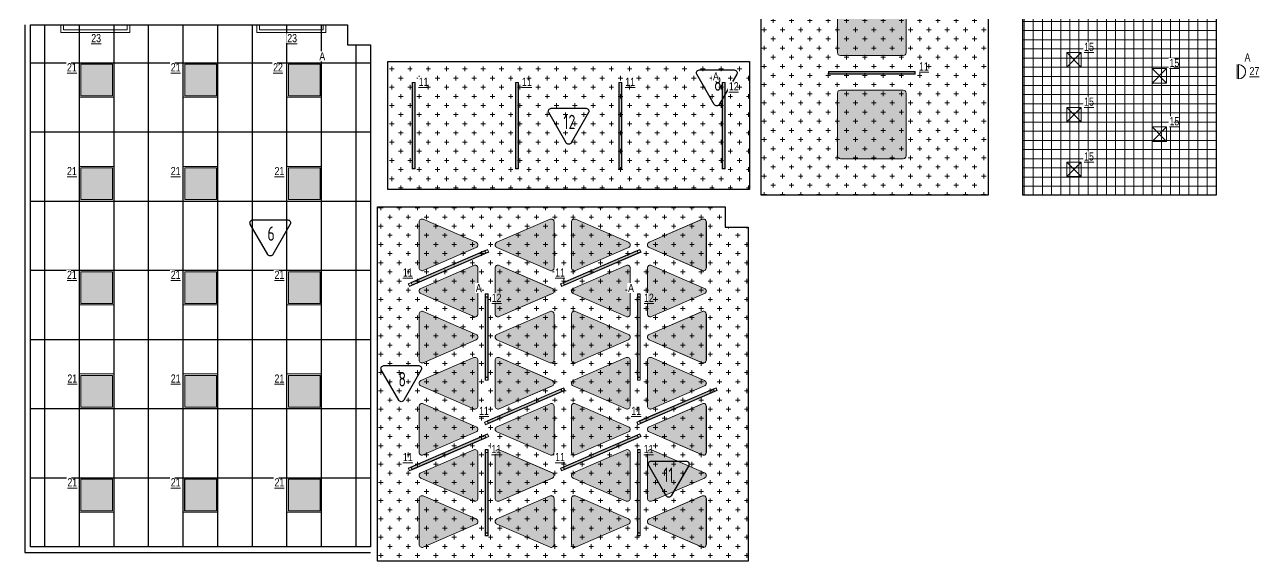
# Model space of a CAD drawing. Header units: millimetres. Extents: x -510890 to 418982, y -118257 to 141350.
# Drawn here: x -211554 to -190137, y 55306 to 64616 of the extents above; entities that cross this region are included whole.
import ezdxf

# ---------------------------------------------------------------- set-up
doc = ezdxf.new("R2010")
doc.units = ezdxf.units.MM
for name, color, linetype, lineweight in [('_ЭОМ_ОБЩ_Освещение_текст тип светильника', 172, 'Continuous', 50), ('_ЭОМ_светильник А', 1, 'Continuous', 35), ('_ЭОМ_светильник Р', 4, 'Continuous', 35), ('АР_Потолки_Штриховка', 252, 'Continuous', 0), ('СИЛА', 1, 'Continuous', 30)]:
    doc.layers.add(name, color=color, linetype=linetype, lineweight=lineweight)
doc.layers.add('X-ref Light', color=250, linetype='Continuous')
doc.layers.add('X-ref Light Emergency', color=249, linetype='Continuous')
for name, color, linetype, lineweight, true_color in [('АР_Потолок_RAL 095 85 40', 7, 'Continuous', 5, 0xddc87a), ('АР_Потолок_RAL 100 70 20', 7, 'Continuous', 5, 0xb3ac85), ('АР_Потолок_Грильято_черный_50х50', 7, 'Continuous', 5, 0xfa3e00), ('АР_Потолок_Покраска', 7, 'Continuous', 5, 0x007399), ('АР_Потолок_Текстура дерево', 7, 'Continuous', 5, 0xe7bf8e)]:
    doc.layers.add(name, color=color, linetype=linetype, lineweight=lineweight, true_color=true_color)
doc.layers.get('X-ref Light').off()
doc.styles.add('ISOCPEUR', font='isocpeur.ttf', dxfattribs={"height": 800})
doc.styles.add('ГОСТ', font='cad.shx', dxfattribs={"width": 0.8})

# ---------------------------------------------------------------- blocks, each defined once
blk = doc.blocks.new('40 НА 40 ГРИЛЬЯТО ДЛЯ 50')
at = {"color": 0, "linetype": 'ByBlock', "lineweight": -2, "ltscale": 100}
for points in [[(125, -125), (-125, -125), (-125, 125), (125, 125), (125, -125)], [(125, 125), (-125, -125)], [(-125, 125), (125, -125)]]:
    blk.add_lwpolyline(points, dxfattribs=at)
blk = doc.blocks.new('RVE-SLIM-PRIME-595')
at = {"color": 0, "linetype": 'ByBlock', "lineweight": -2, "ltscale": 40}
for points in [[(300, -300), (-300, -300), (-300, 300), (300, 300)], [(275, -275), (-275, -275), (-275, 275), (275, 275)]]:
    blk.add_lwpolyline(points, close=True, dxfattribs=at)
blk = doc.blocks.new('Кососвет')
at = {"color": 0, "linetype": 'ByBlock', "lineweight": -2, "ltscale": 40}
for points in [[(-600, 26), (600, 26), (600, -111)], [(-600, 26), (-600, -111)], [(-600, -111), (-550, -111)], [(-550, -24), (550, -24)], [(-550, -111), (-550, -24)], [(600, -111), (550, -111), (550, -24)]]:
    blk.add_lwpolyline(points, dxfattribs=at)
blk = doc.blocks.new('RVE-PLS5070-1500-P')
at = {"color": 0, "linetype": 'ByBlock', "lineweight": -2, "ltscale": 40}
for points in [[(750, -25), (-750, -25), (-750, 25), (750, 25)], [(745, -20), (-745, -20), (-745, 20), (745, 20)]]:
    blk.add_lwpolyline(points, close=True, dxfattribs=at)
blk = doc.blocks.new('НАРУЖНЫЙ СВЕТИЛЬНИК')
at = {"color": 0, "linetype": 'ByBlock', "lineweight": -2}
for p, q in [((0, 250), (0, -250)), ((50, 250), (50, -250))]:
    blk.add_line(p, q, dxfattribs=at)
blk.add_arc((50, 0), 250, 270, 90, dxfattribs=at)
blk = doc.blocks.new('A$C35e846bc')
at = {"layer": 'АР_Потолки_Штриховка', "color": 18, "lineweight": 18, "ltscale": 100, "true_color": 0x000000}
for points in [[(11099, 7017), (12191, 7017, -0.414214), (12241, 6967), (12241, 5875, -0.414214), (12191, 5825), (11099, 5825, -0.414214), (11049, 5875), (11049, 6967, -0.414214)], [(11099, 5225), (12191, 5225, -0.414214), (12241, 5175), (12241, 4083, -0.414214), (12191, 4033), (11099, 4033, -0.414214), (11049, 4083), (11049, 5175, -0.414214)]]:
    blk.add_lwpolyline(points, format="xyb", close=True, dxfattribs=at)
for points in [[(-1500, 5100), (-2100, 5100), (-2100, 5700), (-1500, 5700)], [(-1525, 5125), (-2075, 5125), (-2075, 5675), (-1525, 5675)], [(300, 5100), (-300, 5100), (-300, 5700), (300, 5700)], [(275, 5125), (-275, 5125), (-275, 5675), (275, 5675)], [(2100, 5100), (1500, 5100), (1500, 5700), (2100, 5700)], [(2075, 5125), (1525, 5125), (1525, 5675), (2075, 5675)], [(3674, 5360), (3674, 3860), (3724, 3860), (3724, 5360)], [(3679, 5355), (3679, 3865), (3719, 3865), (3719, 5355)], [(5466, 5360), (5466, 3860), (5516, 3860), (5516, 5360)], [(5471, 5355), (5471, 3865), (5511, 3865), (5511, 5355)], [(7258, 5360), (7258, 3860), (7308, 3860), (7308, 5360)], [(7263, 5355), (7263, 3865), (7303, 3865), (7303, 5355)], [(9050, 5360), (9050, 3860), (9100, 3860), (9100, 5360)], [(9055, 5355), (9055, 3865), (9095, 3865), (9095, 5355)], [(12395, 5550), (10895, 5550), (10895, 5500), (12395, 5500)], [(12390, 5545), (10900, 5545), (10900, 5505), (12390, 5505)], [(-1500, 3300), (-2100, 3300), (-2100, 3900), (-1500, 3900)], [(-1525, 3325), (-2075, 3325), (-2075, 3875), (-1525, 3875)], [(300, 3300), (-300, 3300), (-300, 3900), (300, 3900)], [(275, 3325), (-275, 3325), (-275, 3875), (275, 3875)], [(2100, 3300), (1500, 3300), (1500, 3900), (2100, 3900)], [(2075, 3325), (1525, 3325), (1525, 3875), (2075, 3875)], [(3669, 1839), (4954, 2395), (4934, 2441), (3649, 1885)], [(3672, 1846), (4947, 2398), (4932, 2435), (3656, 1882)], [(6311, 1839), (7596, 2395), (7576, 2441), (6291, 1885)], [(6314, 1846), (7589, 2398), (7573, 2435), (6298, 1882)], [(-1500, 1500), (-2100, 1500), (-2100, 2100), (-1500, 2100)], [(-1525, 1525), (-2075, 1525), (-2075, 2075), (-1525, 2075)], [(300, 1500), (-300, 1500), (-300, 2100), (300, 2100)], [(275, 1525), (-275, 1525), (-275, 2075), (275, 2075)], [(2100, 1500), (1500, 1500), (1500, 2100), (2100, 2100)], [(2075, 1525), (1525, 1525), (1525, 2075), (2075, 2075)], [(4987, 1640), (4987, 240), (4937, 240), (4937, 1640)], [(4982, 1635), (4982, 245), (4942, 245), (4942, 1635)], [(7629, 1640), (7629, 240), (7579, 240), (7579, 1640)], [(7624, 1635), (7624, 245), (7584, 245), (7584, 1635)], [(-1500, -300), (-2100, -300), (-2100, 300), (-1500, 300)], [(-1525, -275), (-2075, -275), (-2075, 275), (-1525, 275)], [(300, -300), (-300, -300), (-300, 300), (300, 300)], [(275, -275), (-275, -275), (-275, 275), (275, 275)], [(2100, -300), (1500, -300), (1500, 300), (2100, 300)], [(2075, -275), (1525, -275), (1525, 275), (2075, 275)], [(4990, -561), (6275, -5), (6255, 41), (4970, -515)], [(4993, -554), (6268, -2), (6252, 35), (4977, -518)], [(7632, -561), (8916, -5), (8896, 41), (7612, -515)], [(7634, -554), (8910, -2), (8894, 35), (7618, -518)], [(3669, -1361), (4954, -805), (4934, -759), (3649, -1315)], [(3672, -1354), (4947, -802), (4932, -765), (3656, -1318)], [(6311, -1361), (7596, -805), (7576, -759), (6291, -1315)], [(6314, -1354), (7589, -802), (7573, -765), (6298, -1318)], [(4987, -1060), (4987, -2460), (4937, -2460), (4937, -1060)], [(4982, -1065), (4982, -2455), (4942, -2455), (4942, -1065)], [(7629, -1060), (7629, -2460), (7579, -2460), (7579, -1060)], [(7624, -1065), (7624, -2455), (7584, -2455), (7584, -1065)], [(-1500, -2100), (-2100, -2100), (-2100, -1500), (-1500, -1500)], [(-1525, -2075), (-2075, -2075), (-2075, -1525), (-1525, -1525)], [(300, -2100), (-300, -2100), (-300, -1500), (300, -1500)], [(275, -2075), (-275, -2075), (-275, -1525), (275, -1525)], [(2100, -2100), (1500, -2100), (1500, -1500), (2100, -1500)], [(2075, -2075), (1525, -2075), (1525, -1525), (2075, -1525)]]:
    blk.add_lwpolyline(points, close=True, dxfattribs=at)
for points in [[(3861, 2095, -0.539691), (3791, 2141), (3791, 2939, -0.539691), (3861, 2985), (4782, 2586, -0.656611), (4782, 2494), (3861, 2095)], [(6063, 2095, 0.539691), (6133, 2141), (6133, 2939, 0.539691), (6063, 2985), (5142, 2586, 0.656611), (5142, 2494), (6063, 2095)], [(6503, 2095, -0.539691), (6433, 2141), (6433, 2939, -0.539691), (6503, 2985), (7424, 2586, -0.656611), (7424, 2494), (6503, 2095)], [(8705, 2095, 0.539691), (8774, 2141), (8774, 2939, 0.539691), (8705, 2985), (7784, 2586, 0.656611), (7784, 2494), (8705, 2095)], [(4742, 1295, 0.539691), (4812, 1341), (4812, 2139, 0.539691), (4742, 2185), (3821, 1786, 0.656611), (3821, 1694), (4742, 1295)], [(5182, 1295, -0.539691), (5112, 1341), (5112, 2139, -0.539691), (5182, 2185), (6103, 1786, -0.656611), (6103, 1694), (5182, 1295)], [(7384, 1295, 0.539691), (7454, 1341), (7454, 2139, 0.539691), (7384, 2185), (6463, 1786, 0.656611), (6463, 1694), (7384, 1295)], [(7824, 1295, -0.539691), (7754, 1341), (7754, 2139, -0.539691), (7824, 2185), (8744, 1786, -0.656611), (8744, 1694), (7824, 1295)], [(3861, 495, -0.539691), (3791, 541), (3791, 1339, -0.539691), (3861, 1385), (4782, 986, -0.656611), (4782, 894), (3861, 495)], [(6063, 495, 0.539691), (6133, 541), (6133, 1339, 0.539691), (6063, 1385), (5142, 986, 0.656611), (5142, 894), (6063, 495)], [(6503, 495, -0.539691), (6433, 541), (6433, 1339, -0.539691), (6503, 1385), (7424, 986, -0.656611), (7424, 894), (6503, 495)], [(8705, 495, 0.539691), (8774, 541), (8774, 1339, 0.539691), (8705, 1385), (7784, 986, 0.656611), (7784, 894), (8705, 495)], [(4742, -305, 0.539691), (4812, -259), (4812, 539, 0.539691), (4742, 585), (3821, 186, 0.656611), (3821, 94), (4742, -305)], [(5182, -305, -0.539691), (5112, -259), (5112, 539, -0.539691), (5182, 585), (6103, 186, -0.656611), (6103, 94), (5182, -305)], [(7384, -305, 0.539691), (7454, -259), (7454, 539, 0.539691), (7384, 585), (6463, 186, 0.656611), (6463, 94), (7384, -305)], [(7824, -305, -0.539691), (7754, -259), (7754, 539, -0.539691), (7824, 585), (8744, 186, -0.656611), (8744, 94), (7824, -305)], [(3861, -1105, -0.539691), (3791, -1059), (3791, -261, -0.539691), (3861, -215), (4782, -614, -0.656611), (4782, -706), (3861, -1105)], [(6063, -1105, 0.539691), (6133, -1059), (6133, -261, 0.539691), (6063, -215), (5142, -614, 0.656611), (5142, -706), (6063, -1105)], [(6503, -1105, -0.539691), (6433, -1059), (6433, -261, -0.539691), (6503, -215), (7424, -614, -0.656611), (7424, -706), (6503, -1105)], [(8705, -1105, 0.539691), (8774, -1059), (8774, -261, 0.539691), (8705, -215), (7784, -614, 0.656611), (7784, -706), (8705, -1105)], [(4742, -1905, 0.539691), (4812, -1859), (4812, -1061, 0.539691), (4742, -1015), (3821, -1414, 0.656611), (3821, -1506), (4742, -1905)], [(5182, -1905, -0.539691), (5112, -1859), (5112, -1061, -0.539691), (5182, -1015), (6103, -1414, -0.656611), (6103, -1506), (5182, -1905)], [(7384, -1905, 0.539691), (7454, -1859), (7454, -1061, 0.539691), (7384, -1015), (6463, -1414, 0.656611), (6463, -1506), (7384, -1905)], [(7824, -1905, -0.539691), (7754, -1859), (7754, -1061, -0.539691), (7824, -1015), (8744, -1414, -0.656611), (8744, -1506), (7824, -1905)], [(3861, -2705, -0.539691), (3791, -2659), (3791, -1861, -0.539691), (3861, -1815), (4782, -2214, -0.656611), (4782, -2306), (3861, -2705)], [(6063, -2705, 0.539691), (6133, -2659), (6133, -1861, 0.539691), (6063, -1815), (5142, -2214, 0.656611), (5142, -2306), (6063, -2705)], [(6503, -2705, -0.539691), (6433, -2659), (6433, -1861, -0.539691), (6503, -1815), (7424, -2214, -0.656611), (7424, -2306), (6503, -2705)], [(8705, -2705, 0.539691), (8774, -2659), (8774, -1861, 0.539691), (8705, -1815), (7784, -2214, 0.656611), (7784, -2306), (8705, -2705)]]:
    blk.add_lwpolyline(points, format="xyb", dxfattribs=at)
at = {"layer": '_ЭОМ_светильник А', "color": 18, "lineweight": 18, "ltscale": 100, "true_color": 0x000000}
blk.add_blockref('RVE-SLIM-PRIME-595', (1800, 5400), dxfattribs=at)
at = {"layer": '_ЭОМ_светильник А', "color": 18, "lineweight": 18, "ltscale": 100, "true_color": 0x000000, "rotation": 270}
for p in [(9075, 4610), (4962, 940), (7604, 940)]:
    blk.add_blockref('RVE-PLS5070-1500-P', p, dxfattribs=at)
at = {"layer": '_ЭОМ_светильник Р', "color": 18, "lineweight": 18, "ltscale": 100, "true_color": 0x000000}
for name, p, rotation in [('Кососвет', (-1825, 6249), 180), ('Кососвет', (1575, 6249), 180), ('RVE-PLS5070-1500-P', (3699, 4610), 89.99999999999997), ('RVE-PLS5070-1500-P', (5491, 4610), 89.99999999999997), ('RVE-PLS5070-1500-P', (7283, 4610), 89.99999999999997), ('RVE-PLS5070-1500-P', (5622, -260), 203.4213310063314), ('RVE-PLS5070-1500-P', (8264, -260), 203.4213310063314), ('RVE-PLS5070-1500-P', (4962, -1760), 89.99999999999997), ('RVE-PLS5070-1500-P', (7604, -1760), 89.99999999999997)]:
    blk.add_blockref(name, p, dxfattribs=dict(at, rotation=rotation))
for name, p in [('40 НА 40 ГРИЛЬЯТО ДЛЯ 50', (15153, 5750)), ('RVE-SLIM-PRIME-595', (-1800, 5400)), ('RVE-SLIM-PRIME-595', (0, 5400)), ('40 НА 40 ГРИЛЬЯТО ДЛЯ 50', (16634, 5473)), ('40 НА 40 ГРИЛЬЯТО ДЛЯ 50', (15153, 4800)), ('40 НА 40 ГРИЛЬЯТО ДЛЯ 50', (16634, 4461)), ('RVE-SLIM-PRIME-595', (-1800, 3600)), ('RVE-SLIM-PRIME-595', (0, 3600)), ('RVE-SLIM-PRIME-595', (1800, 3600)), ('40 НА 40 ГРИЛЬЯТО ДЛЯ 50', (15153, 3850)), ('RVE-SLIM-PRIME-595', (-1800, 1800)), ('RVE-SLIM-PRIME-595', (0, 1800)), ('RVE-SLIM-PRIME-595', (1800, 1800)), ('RVE-SLIM-PRIME-595', (-1800, 0)), ('RVE-SLIM-PRIME-595', (0, 0)), ('RVE-SLIM-PRIME-595', (1800, 0)), ('RVE-SLIM-PRIME-595', (-1800, -1800)), ('RVE-SLIM-PRIME-595', (0, -1800)), ('RVE-SLIM-PRIME-595', (1800, -1800))]:
    blk.add_blockref(name, p, dxfattribs=at)
at = {"layer": 'X-ref Light Emergency', "color": 18, "linetype": 'ByBlock', "lineweight": 18, "ltscale": 40, "true_color": 0x000000, "rotation": 180}
for p in [(16634, 5473), (16634, 4461)]:
    blk.add_blockref('40 НА 40 ГРИЛЬЯТО ДЛЯ 50', p, dxfattribs=at)
at = {"layer": '_ЭОМ_светильник А', "color": 18, "lineweight": 18, "ltscale": 100, "true_color": 0x000000, "insert": (18111, 5863), "char_height": 142, "width": 93.25, "attachment_point": 1, "style": 'ГОСТ', "bg_fill": 3, "box_fill_scale": 1.1, "bg_fill_color": 256, "bg_fill_transparency": 0}
blk.add_mtext('А', dxfattribs=at)
at = {"layer": 'СИЛА', "color": 18, "lineweight": 18, "true_color": 0x000000, "xscale": 0.5, "yscale": 0.5, "zscale": 0.5}
blk.add_blockref('НАРУЖНЫЙ СВЕТИЛЬНИК', (17980, 5543), dxfattribs=at)
at = {"layer": '_ЭОМ_ОБЩ_Освещение_текст тип светильника', "color": 18, "lineweight": 18, "ltscale": 40, "true_color": 0x000000, "char_height": 142.2, "width": 55.87, "attachment_point": 1, "style": 'ГОСТ', "bg_fill": 3, "box_fill_scale": 1.1, "bg_fill_color": 256, "bg_fill_transparency": 0}
for s, insert in [('{\\L23}', (-1895, 6198)), ('{\\L23}', (1505, 6198)), ('{\\L15}', (15328, 6046)), ('{\\L15}', (16809, 5769)), ('{\\L21}', (-2316, 5692)), ('{\\L21}', (-516, 5692)), ('{\\L22}', (1259, 5692)), ('{\\L11}', (12464, 5707)), ('{\\L11}', (3784, 5439)), ('{\\L11}', (5576, 5439)), ('{\\L11}', (7368, 5439)), ('{\\L12}', (9165, 5363, 0)), ('{\\L15}', (15328, 5096)), ('{\\L15}', (16809, 4756)), ('{\\L15}', (15328, 4146)), ('{\\L21}', (-2316, 3892)), ('{\\L21}', (-516, 3892)), ('{\\L21}', (1284, 3892)), ('{\\L21}', (-2316, 2092)), ('{\\L21}', (-516, 2092)), ('{\\L21}', (1284, 2092)), ('{\\L12}', (5052, 1693, 0)), ('{\\L12}', (7693, 1693, 0)), ('{\\L21}', (-2309, 292)), ('{\\L21}', (-516, 292)), ('{\\L21}', (1284, 292)), ('{\\L11}', (4832, -269)), ('{\\L11}', (7473, -269)), ('{\\L11}', (5047, -931)), ('{\\L11}', (7689, -931)), ('{\\L21}', (-2309, -1508)), ('{\\L21}', (-516, -1508)), ('{\\L21}', (1284, -1508))]:
    blk.add_mtext(s, dxfattribs=dict(at, insert=insert))
at = {"layer": '_ЭОМ_светильник А', "color": 18, "lineweight": 18, "ltscale": 100, "true_color": 0x000000, "char_height": 142, "width": 86.04, "attachment_point": 1, "style": 'ГОСТ', "bg_fill": 3, "box_fill_scale": 1.1, "bg_fill_color": 256, "bg_fill_transparency": 0}
for insert in [(2061, 5883), (8889, 5534), (4775, 1864), (7417, 1864)]:
    blk.add_mtext('А', dxfattribs=dict(at, insert=insert))
at = {"layer": '_ЭОМ_светильник Р', "color": 18, "lineweight": 18, "ltscale": 100, "true_color": 0x000000}
for p, rotation in [((11645, 5525), 180), ((4302, 2140), 203.4213310063314), ((6943, 2140), 203.4213310063314), ((4302, -1060), 203.4213310063314), ((6943, -1060), 203.4213310063314)]:
    blk.add_blockref('RVE-PLS5070-1500-P', p, dxfattribs=dict(at, rotation=rotation))
at = {"layer": '_ЭОМ_ОБЩ_Освещение_текст тип светильника', "color": 18, "lineweight": 18, "ltscale": 40, "true_color": 0x000000, "insert": (18197, 5627), "char_height": 142.2, "width": 55.87, "attachment_point": 1, "style": 'ГОСТ', "bg_fill": 3, "box_fill_scale": 1.1, "bg_fill_color": 256, "bg_fill_transparency": 0}
blk.add_mtext('{\\L27}', dxfattribs=at)
at = {"layer": '_ЭОМ_ОБЩ_Освещение_текст тип светильника', "color": 18, "lineweight": 18, "ltscale": 40, "true_color": 0x000000, "char_height": 142.2, "width": 55.87, "attachment_point": 1, "style": 'ГОСТ', "bg_fill": 3, "box_fill_scale": 1.1, "bg_fill_color": 256, "bg_fill_transparency": 0}
for insert in [(3511, 2131), (6152, 2131), (3511, -1069), (6152, -1069)]:
    blk.add_mtext('{\\L11}', dxfattribs=dict(at, insert=insert))

msp = doc.modelspace()

# ---------------------------------------------------------------- hatches: boundary and pattern name
at = {"layer": 'АР_Потолки_Штриховка', "ltscale": 100, "true_color": 0xf8f6b0}
h = msp.add_hatch(color=51, dxfattribs=at)
h.dxf.hatch_style = 1
h.paths.add_polyline_path([(-210578.8, 63380.7), (-210028.8, 63380.7), (-210028.8, 63930.7), (-210578.8, 63930.7)])
h = msp.add_hatch(color=51, dxfattribs=at)
h.dxf.hatch_style = 1
h.paths.add_polyline_path([(-208778.8, 63380.7), (-208228.8, 63380.7), (-208228.8, 63930.7), (-208778.8, 63930.7)])
h = msp.add_hatch(color=51, dxfattribs=at)
h.dxf.hatch_style = 1
h.paths.add_polyline_path([(-206978.8, 63380.7), (-206428.8, 63380.7), (-206428.8, 63930.7), (-206978.8, 63930.7)])
h = msp.add_hatch(color=51, dxfattribs=at)
h.dxf.hatch_style = 1
h.paths.add_polyline_path([(-204824.4, 63610.7), (-204824.4, 62120.7), (-204784.4, 62120.7), (-204784.4, 63610.7)])
h = msp.add_hatch(color=51, dxfattribs=at)
h.dxf.hatch_style = 1
h.paths.add_polyline_path([(-203032.4, 63610.7), (-203032.4, 62120.7), (-202992.4, 62120.7), (-202992.4, 63610.7)])
h = msp.add_hatch(color=51, dxfattribs=at)
h.dxf.hatch_style = 1
h.paths.add_polyline_path([(-201240.4, 63610.7), (-201240.4, 62120.7), (-201200.4, 62120.7), (-201200.4, 63610.7)])
h = msp.add_hatch(color=51, dxfattribs=at)
h.dxf.hatch_style = 1
h.paths.add_polyline_path([(-199448.4, 63610.7), (-199448.4, 62120.7), (-199408.4, 62120.7), (-199408.4, 63610.7)])
h = msp.add_hatch(color=51, dxfattribs=at)
h.dxf.hatch_style = 1
h.paths.add_polyline_path([(-196113.9, 63800.7), (-197603.9, 63800.7), (-197603.9, 63760.7), (-196113.9, 63760.7)])
h = msp.add_hatch(color=51, dxfattribs=at)
h.dxf.hatch_style = 1
h.paths.add_polyline_path([(-210578.8, 61580.7), (-210028.8, 61580.7), (-210028.8, 62130.7), (-210578.8, 62130.7)])
h = msp.add_hatch(color=51, dxfattribs=at)
h.dxf.hatch_style = 1
h.paths.add_polyline_path([(-208778.8, 61580.7), (-208228.8, 61580.7), (-208228.8, 62130.7), (-208778.8, 62130.7)])
h = msp.add_hatch(color=51, dxfattribs=at)
h.dxf.hatch_style = 1
h.paths.add_polyline_path([(-206978.8, 61580.7), (-206428.8, 61580.7), (-206428.8, 62130.7), (-206978.8, 62130.7)])
h = msp.add_hatch(color=51, dxfattribs=at)
h.dxf.hatch_style = 1
h.paths.add_polyline_path([(-204831.9, 60101.3), (-203556.4, 60653.7), (-203572.3, 60690.4), (-204847.8, 60138)])
h = msp.add_hatch(color=51, dxfattribs=at)
h.dxf.hatch_style = 1
h.paths.add_polyline_path([(-202190.3, 60101.3), (-200914.8, 60653.7), (-200930.7, 60690.4), (-202206.2, 60138)])
h = msp.add_hatch(color=51, dxfattribs=at)
h.dxf.hatch_style = 1
h.paths.add_polyline_path([(-210578.8, 59780.7), (-210028.8, 59780.7), (-210028.8, 60330.7), (-210578.8, 60330.7)])
h = msp.add_hatch(color=51, dxfattribs=at)
h.dxf.hatch_style = 1
h.paths.add_polyline_path([(-208778.8, 59780.7), (-208228.8, 59780.7), (-208228.8, 60330.7), (-208778.8, 60330.7)])
h = msp.add_hatch(color=51, dxfattribs=at)
h.dxf.hatch_style = 1
h.paths.add_polyline_path([(-206978.8, 59780.7), (-206428.8, 59780.7), (-206428.8, 60330.7), (-206978.8, 60330.7)])
h = msp.add_hatch(color=51, dxfattribs=at)
h.dxf.hatch_style = 1
h.paths.add_polyline_path([(-203521.7, 59890.8), (-203521.7, 58500.8), (-203561.7, 58500.8), (-203561.7, 59890.8)])
h = msp.add_hatch(color=51, dxfattribs=at)
h.dxf.hatch_style = 1
h.paths.add_polyline_path([(-200880.1, 59890.8), (-200880.1, 58500.8), (-200920.1, 58500.8), (-200920.1, 59890.8)])
h = msp.add_hatch(color=51, dxfattribs=at)
h.dxf.hatch_style = 1
h.paths.add_polyline_path([(-210578.8, 57980.7), (-210028.8, 57980.7), (-210028.8, 58530.7), (-210578.8, 58530.7)])
h = msp.add_hatch(color=51, dxfattribs=at)
h.dxf.hatch_style = 1
h.paths.add_polyline_path([(-208778.8, 57980.7), (-208228.8, 57980.7), (-208228.8, 58530.7), (-208778.8, 58530.7)])
h = msp.add_hatch(color=51, dxfattribs=at)
h.dxf.hatch_style = 1
h.paths.add_polyline_path([(-206978.8, 57980.7), (-206428.8, 57980.7), (-206428.8, 58530.7), (-206978.8, 58530.7)])
h = msp.add_hatch(color=51, dxfattribs=at)
h.dxf.hatch_style = 1
h.paths.add_polyline_path([(-203511.2, 57701.3), (-202235.7, 58253.7), (-202251.6, 58290.4), (-203527.1, 57738)])
h = msp.add_hatch(color=51, dxfattribs=at)
h.dxf.hatch_style = 1
h.paths.add_polyline_path([(-200869.5, 57701.3), (-199594, 58253.7), (-199609.9, 58290.4), (-200885.4, 57738)])
h = msp.add_hatch(color=51, dxfattribs=at)
h.dxf.hatch_style = 1
h.paths.add_polyline_path([(-204831.9, 56901.3), (-203556.4, 57453.7), (-203572.3, 57490.4), (-204847.8, 56938)])
h = msp.add_hatch(color=51, dxfattribs=at)
h.dxf.hatch_style = 1
h.paths.add_polyline_path([(-202190.3, 56901.3), (-200914.8, 57453.7), (-200930.7, 57490.4), (-202206.2, 56938)])
h = msp.add_hatch(color=51, dxfattribs=at)
h.dxf.hatch_style = 1
h.paths.add_polyline_path([(-203521.7, 57190.8), (-203521.7, 55800.8), (-203561.7, 55800.8), (-203561.7, 57190.8)])
h = msp.add_hatch(color=51, dxfattribs=at)
h.dxf.hatch_style = 1
h.paths.add_polyline_path([(-200880.1, 57190.8), (-200880.1, 55800.8), (-200920.1, 55800.8), (-200920.1, 57190.8)])
h = msp.add_hatch(color=51, dxfattribs=at)
h.dxf.hatch_style = 1
h.paths.add_polyline_path([(-210578.9, 56180.7), (-210028.9, 56180.7), (-210028.9, 56730.7), (-210578.9, 56730.7)])
h = msp.add_hatch(color=51, dxfattribs=at)
h.dxf.hatch_style = 1
h.paths.add_polyline_path([(-208778.9, 56180.7), (-208228.9, 56180.7), (-208228.9, 56730.7), (-208778.9, 56730.7)])
h = msp.add_hatch(color=51, dxfattribs=at)
h.dxf.hatch_style = 1
h.paths.add_polyline_path([(-206978.9, 56180.7), (-206428.9, 56180.7), (-206428.9, 56730.7), (-206978.9, 56730.7)])
at = {"layer": 'АР_Потолок_RAL 095 85 40', "transparency": 33554687}
h = msp.add_hatch(color=256, dxfattribs=at)
h.dxf.hatch_style = 1
h.paths.add_polyline_path([(-202001, 61240.6, 0.5396909), (-202070.9, 61194.7), (-202070.9, 60397, 0.5396909), (-202001, 60351.1), (-201080.2, 60750, 0.6566108), (-201080.2, 60841.7)])
h = msp.add_hatch(color=256, dxfattribs=at)
h.dxf.hatch_style = 1
h.paths.add_polyline_path([(-203321.9, 60440.6, 0.5396909), (-203391.7, 60394.7), (-203391.7, 59597, 0.5396909), (-203321.9, 59551.1), (-202401.1, 59950, 0.6566108), (-202401.1, 60041.7)])
h = msp.add_hatch(color=256, dxfattribs=at)
h.dxf.hatch_style = 1
h.paths.add_polyline_path([(-204642.6, 59640.6, 0.5396909), (-204712.5, 59594.7), (-204712.5, 58797, 0.5396909), (-204642.6, 58751.1), (-203721.9, 59150, 0.6566108), (-203721.9, 59241.7)])
h = msp.add_hatch(color=256, dxfattribs=at)
h.dxf.hatch_style = 1
h.paths.add_polyline_path([(-200720, 59241.7, 0.6566108), (-200720, 59150), (-199799.2, 58751.1, 0.5396909), (-199729.4, 58797), (-199729.4, 59594.7, 0.5396909), (-199799.2, 59640.6)])
h = msp.add_hatch(color=256, dxfattribs=at)
h.dxf.hatch_style = 1
h.paths.add_polyline_path([(-201050.1, 58794.7, 0.5396909), (-201120, 58840.6), (-202040.7, 58441.7, 0.6566108), (-202040.7, 58350), (-201120, 57951.1, 0.5396909), (-201050.1, 57997)])
h = msp.add_hatch(color=256, dxfattribs=at)
h.dxf.hatch_style = 1
h.paths.add_polyline_path([(-202440.9, 57151.1, 0.5396909), (-202371, 57197), (-202371, 57994.7, 0.5396909), (-202440.9, 58040.6), (-203361.6, 57641.7, 0.6566108), (-203361.6, 57550)])
h = msp.add_hatch(color=256, dxfattribs=at)
h.dxf.hatch_style = 1
h.paths.add_polyline_path([(-204682.4, 56841.7, 0.6566108), (-204682.4, 56750), (-203761.6, 56351.1, 0.5396909), (-203691.7, 56397), (-203691.7, 57194.7, 0.5396909), (-203761.6, 57240.6)])
h = msp.add_hatch(color=256, dxfattribs=at)
h.dxf.hatch_style = 1
h.paths.add_polyline_path([(-199759.5, 56750, 0.6566108), (-199759.5, 56841.7), (-200680.2, 57240.6, 0.5396909), (-200750.1, 57194.7), (-200750.1, 56397, 0.5396909), (-200680.2, 56351.1)])
h = msp.add_hatch(color=256, dxfattribs=at)
h.dxf.hatch_style = 1
h.paths.add_polyline_path([(-202001, 56440.6, 0.5396909), (-202070.9, 56394.7), (-202070.9, 55597, 0.5396909), (-202001, 55551.1), (-201080.2, 55950, 0.6566108), (-201080.2, 56041.7)])
at = {"layer": 'АР_Потолок_RAL 100 70 20', "transparency": 33554687}
h = msp.add_hatch(color=256, dxfattribs=at)
h.dxf.hatch_style = 1
h.paths.add_polyline_path([(-196312.9, 64080.7, 0.4142136), (-196262.9, 64130.7), (-196262.9, 65222.7, 0.4142136), (-196312.9, 65272.7), (-197404.9, 65272.7, 0.4142136), (-197454.9, 65222.7), (-197454.9, 64130.7, 0.4142136), (-197404.9, 64080.7)])
h = msp.add_hatch(color=256, dxfattribs=at)
h.dxf.hatch_style = 1
h.paths.add_polyline_path([(-203361.6, 60841.7, 0.6566108), (-203361.6, 60750), (-202440.9, 60351.1, 0.5396909), (-202371, 60397), (-202371, 61194.7, 0.5396909), (-202440.9, 61240.6)])
h = msp.add_hatch(color=256, dxfattribs=at)
h.dxf.hatch_style = 1
h.paths.add_polyline_path([(-204682.4, 60041.7, 0.6566108), (-204682.4, 59950), (-203761.6, 59551.1, 0.5396909), (-203691.7, 59597), (-203691.7, 60394.7, 0.5396909), (-203761.6, 60440.6)])
h = msp.add_hatch(color=256, dxfattribs=at)
h.dxf.hatch_style = 1
h.paths.add_polyline_path([(-199759.5, 59950, 0.6566108), (-199759.5, 60041.7), (-200680.2, 60440.6, 0.5396909), (-200750.1, 60394.7), (-200750.1, 59597, 0.5396909), (-200680.2, 59551.1)])
h = msp.add_hatch(color=256, dxfattribs=at)
h.dxf.hatch_style = 1
h.paths.add_polyline_path([(-202001, 59640.6, 0.5396909), (-202070.9, 59594.7), (-202070.9, 58797, 0.5396909), (-202001, 58751.1), (-201080.2, 59150, 0.6566108), (-201080.2, 59241.7)])
h = msp.add_hatch(color=256, dxfattribs=at)
h.dxf.hatch_style = 1
h.paths.add_polyline_path([(-202401.1, 58350, 0.6566108), (-202401.1, 58441.7), (-203321.9, 58840.6, 0.5396909), (-203391.7, 58794.7), (-203391.7, 57997, 0.5396909), (-203321.9, 57951.1)])
h = msp.add_hatch(color=256, dxfattribs=at)
h.dxf.hatch_style = 1
h.paths.add_polyline_path([(-204642.6, 58040.6, 0.5396909), (-204712.5, 57994.7), (-204712.5, 57197, 0.5396909), (-204642.6, 57151.1), (-203721.9, 57550, 0.6566108), (-203721.9, 57641.7)])
h = msp.add_hatch(color=256, dxfattribs=at)
h.dxf.hatch_style = 1
h.paths.add_polyline_path([(-199799.2, 57151.1, 0.5396909), (-199729.4, 57197), (-199729.4, 57994.7, 0.5396909), (-199799.2, 58040.6), (-200720, 57641.7, 0.6566108), (-200720, 57550)])
h = msp.add_hatch(color=256, dxfattribs=at)
h.dxf.hatch_style = 1
h.paths.add_polyline_path([(-202040.7, 56841.7, 0.6566108), (-202040.7, 56750), (-201120, 56351.1, 0.5396909), (-201050.1, 56397), (-201050.1, 57194.7, 0.5396909), (-201120, 57240.6)])
h = msp.add_hatch(color=256, dxfattribs=at)
h.dxf.hatch_style = 1
h.paths.add_polyline_path([(-202440.9, 55551.1, 0.5396909), (-202371, 55597), (-202371, 56394.7, 0.5396909), (-202440.9, 56440.6), (-203361.6, 56041.7, 0.6566108), (-203361.6, 55950)])
at = {"layer": 'АР_Потолок_Грильято_черный_50х50', "transparency": 33554559}
h = msp.add_hatch(dxfattribs=at)
h.set_pattern_fill('ANSI37', color=256, scale=50, angle=45)
h.set_pattern_definition([(90, (-190883.85, 61655.68), (-158.75, 0), []), (180, (-190883.85, 61655.68), (0, -158.75), [])])
h.paths.add_polyline_path([(-194238.1, 65605.7), (-192856, 65605.7), (-192856, 65705.7), (-194638.9, 65705.7), (-194638.9, 67826.8), (-190883.9, 67826.8), (-190883.9, 61655.7), (-194238.2, 61655.7)])
at = {"layer": 'АР_Потолок_Покраска'}
h = msp.add_hatch(dxfattribs=at)
h.set_pattern_fill('CROSS', color=256, scale=25)
h.set_pattern_definition([(0, (-430066, 37064.41), (158.75, 158.75), [79.375, -238.125]), (90, (-430026.32, 37024.73), (-158.75, 158.75), [79.375, -238.125])])
h.paths.add_polyline_path([(-198778.9, 74865.7), (-194938.9, 74865.7), (-194938.9, 73908.2), (-194838.9, 73908.2), (-194838.9, 71908.2), (-194838.9, 61655.7), (-198778.9, 61655.7)])
h = msp.add_hatch(dxfattribs=at)
h.set_pattern_fill('CROSS', color=256, scale=25)
h.set_pattern_definition([(0, (-434461.79, 26383.5), (158.75, 158.75), [79.375, -238.125]), (90, (-434422.1, 26343.82), (-158.75, 158.75), [79.375, -238.125])])
h.paths.add_polyline_path([(-205253.9, 63975.7), (-198978.9, 63975.7), (-198978.9, 61755.7), (-205253.9, 61755.7)])
h = msp.add_hatch(dxfattribs=at)
h.set_pattern_fill('CROSS', color=256, scale=25)
h.set_pattern_definition([(0, (-434968.14, 23020.5), (158.75, 158.75), [79.375, -238.125]), (90, (-434928.45, 22980.82), (-158.75, 158.75), [79.375, -238.125])])
h.paths.add_polyline_path([(-205433.9, 61455.7), (-199403.9, 61455.6), (-199403.9, 61105.6), (-199003.9, 61105.6), (-199003.9, 55305.7), (-205433.8, 55305.7)])
at = {"layer": 'АР_Потолок_Текстура дерево', "transparency": 33554687}
h = msp.add_hatch(color=256, dxfattribs=at)
h.dxf.hatch_style = 1
h.paths.add_polyline_path([(-197404.9, 63480.7, 0.4142136), (-197454.9, 63430.7), (-197454.9, 62338.7, 0.4142136), (-197404.9, 62288.7), (-196312.9, 62288.7, 0.4142136), (-196262.9, 62338.7), (-196262.9, 63430.7, 0.4142136), (-196312.9, 63480.7)])
h = msp.add_hatch(color=256, dxfattribs=at)
h.dxf.hatch_style = 1
h.paths.add_polyline_path([(-204642.6, 61240.6, 0.5396909), (-204712.5, 61194.7), (-204712.5, 60397, 0.5396909), (-204642.6, 60351.1), (-203721.9, 60750, 0.6566108), (-203721.9, 60841.7)])
h = msp.add_hatch(color=256, dxfattribs=at)
h.dxf.hatch_style = 1
h.paths.add_polyline_path([(-200720, 60841.7, 0.6566108), (-200720, 60750), (-199799.2, 60351.1, 0.5396909), (-199729.4, 60397), (-199729.4, 61194.7, 0.5396909), (-199799.2, 61240.6)])
h = msp.add_hatch(color=256, dxfattribs=at)
h.dxf.hatch_style = 1
h.paths.add_polyline_path([(-202040.7, 60041.7, 0.6566108), (-202040.7, 59950), (-201120, 59551.1, 0.5396909), (-201050.1, 59597), (-201050.1, 60394.7, 0.5396909), (-201120, 60440.6)])
h = msp.add_hatch(color=256, dxfattribs=at)
h.dxf.hatch_style = 1
h.paths.add_polyline_path([(-203361.6, 59241.7, 0.6566108), (-203361.6, 59150), (-202440.9, 58751.1, 0.5396909), (-202371, 58797), (-202371, 59594.7, 0.5396909), (-202440.9, 59640.6)])
h = msp.add_hatch(color=256, dxfattribs=at)
h.dxf.hatch_style = 1
h.paths.add_polyline_path([(-203691.7, 58794.7, 0.5396909), (-203761.6, 58840.6), (-204682.4, 58441.7, 0.6566108), (-204682.4, 58350), (-203761.6, 57951.1, 0.5396909), (-203691.7, 57997)])
h = msp.add_hatch(color=256, dxfattribs=at)
h.dxf.hatch_style = 1
h.paths.add_polyline_path([(-200680.2, 58840.6, 0.5396909), (-200750.1, 58794.7), (-200750.1, 57997, 0.5396909), (-200680.2, 57951.1), (-199759.5, 58350, 0.6566108), (-199759.5, 58441.7)])
h = msp.add_hatch(color=256, dxfattribs=at)
h.dxf.hatch_style = 1
h.paths.add_polyline_path([(-202001, 58040.6, 0.5396909), (-202070.9, 57994.7), (-202070.9, 57197, 0.5396909), (-202001, 57151.1), (-201080.2, 57550, 0.6566108), (-201080.2, 57641.7)])
h = msp.add_hatch(color=256, dxfattribs=at)
h.dxf.hatch_style = 1
h.paths.add_polyline_path([(-203391.7, 56397, 0.5396909), (-203321.9, 56351.1), (-202401.1, 56750, 0.6566108), (-202401.1, 56841.7), (-203321.9, 57240.6, 0.5396909), (-203391.7, 57194.7)])
h = msp.add_hatch(color=256, dxfattribs=at)
h.dxf.hatch_style = 1
h.paths.add_polyline_path([(-204642.6, 56440.6, 0.5396909), (-204712.5, 56394.7), (-204712.5, 55597, 0.5396909), (-204642.6, 55551.1), (-203721.9, 55950, 0.6566108), (-203721.9, 56041.7)])
h = msp.add_hatch(color=256, dxfattribs=at)
h.dxf.hatch_style = 1
h.paths.add_polyline_path([(-199729.4, 56394.7, 0.5396909), (-199799.2, 56440.6), (-200720, 56041.7, 0.6566108), (-200720, 55950), (-199799.2, 55551.1, 0.5396909), (-199729.4, 55597)])

# ---------------------------------------------------------------- linework, layer by layer
for points in [[(-198778.9, 74865.7), (-194938.9, 74865.7), (-194938.9, 73908.2), (-194838.9, 73908.2), (-194838.9, 71908.2), (-194838.9, 61655.7), (-198778.9, 61655.7)], [(-194238.1, 65605.7), (-192856, 65605.7), (-192856, 65705.7), (-194638.9, 65705.7), (-194638.9, 67826.8), (-190883.9, 67826.8), (-190883.9, 61655.7), (-194238.2, 61655.7)], [(-211453.9, 64615.7), (-205953.9, 64615.7), (-205953.9, 64265.7), (-205553.9, 64265.7), (-205553.9, 55555.7), (-211453.9, 55555.7)], [(-205253.9, 63975.7), (-198978.9, 63975.7), (-198978.9, 61755.7), (-205253.9, 61755.7)], [(-205433.9, 61455.7), (-199403.9, 61455.6), (-199403.9, 61105.6), (-199003.9, 61105.6), (-199003.9, 55305.7), (-205433.8, 55305.7)]]:
    msp.add_lwpolyline(points, close=True)
for points in [[(-211553.9, 64615.7), (-211553.9, 55455.7), (-205553.8, 55455.7)], [(-211203.9, 55555.7), (-211203.9, 64615.7)], [(-210603.9, 55555.7), (-210603.9, 64615.7)], [(-210003.9, 55555.7), (-210003.9, 64615.7)], [(-209403.9, 55555.7), (-209403.9, 64615.7)], [(-208803.9, 55555.7), (-208803.9, 64615.7)], [(-208203.9, 55555.7), (-208203.9, 64615.7)], [(-207603.9, 55555.7), (-207603.9, 64615.7)], [(-207003.9, 55555.7), (-207003.9, 64615.7)], [(-206403.9, 55555.7), (-206403.9, 64615.7)], [(-205803.9, 55555.7), (-205803.9, 64265.7)], [(-211453.9, 63955.7), (-205553.9, 63955.7)], [(-211453.9, 62755.7), (-205553.9, 62755.7)], [(-211453.9, 61555.7), (-205553.9, 61555.7)], [(-211453.9, 60355.7), (-205553.8, 60355.7)], [(-211453.8, 59155.7), (-205553.8, 59155.7)], [(-211453.8, 57955.7), (-205553.8, 57955.7)], [(-211453.8, 56755.7), (-205553.8, 56755.7)]]:
    msp.add_lwpolyline(points)
for points in [[(-199850.8, 63830.6), (-199244.5, 63830.6, -0.5773495), (-199201.2, 63755.6), (-199504.3, 63230.6, -0.5773541), (-199591, 63230.6), (-199894.1, 63755.6, -0.5773491), (-199850.8, 63830.6, -0.0000017)], [(-202420.6, 63165.6), (-201814.4, 63165.6, -0.5773495), (-201771.1, 63090.6), (-202074.2, 62565.6, -0.5773541), (-202160.8, 62565.6), (-202463.9, 63090.6, -0.5773491), (-202420.6, 63165.6, -0.0000017)], [(-207596.4, 61228.9), (-206990.1, 61228.9, -0.5773495), (-206946.8, 61153.9), (-207249.9, 60628.9, -0.5773541), (-207336.5, 60628.9), (-207639.7, 61153.9, -0.5773491), (-207596.4, 61228.9, -0.0000017)], [(-205324.4, 58700.3), (-204718.2, 58700.3, -0.5773495), (-204674.9, 58625.3), (-204978, 58100.3, -0.5773541), (-205064.6, 58100.3), (-205367.7, 58625.3, -0.5773491), (-205324.4, 58700.3, -0.0000017)], [(-200685.3, 57044), (-200079.1, 57044, -0.5773495), (-200035.8, 56969), (-200338.9, 56444, -0.5773541), (-200425.5, 56444), (-200728.6, 56969, -0.5773491), (-200685.3, 57044, -0.0000017)]]:
    msp.add_lwpolyline(points, format="xyb")
at = {"layer": 'АР_Потолки_Штриховка', "color": 18, "ltscale": 100, "true_color": 0x000000}
for points in [[(-197404.9, 65272.7), (-196312.9, 65272.7, -0.4142136), (-196262.9, 65222.7), (-196262.9, 64130.7, -0.4142136), (-196312.9, 64080.7), (-197404.9, 64080.7, -0.4142136), (-197454.9, 64130.7), (-197454.9, 65222.7, -0.4142136)], [(-197404.9, 63480.7), (-196312.9, 63480.7, -0.4142136), (-196262.9, 63430.7), (-196262.9, 62338.7, -0.4142136), (-196312.9, 62288.7), (-197404.9, 62288.7, -0.4142136), (-197454.9, 62338.7), (-197454.9, 63430.7, -0.4142136)]]:
    msp.add_lwpolyline(points, format="xyb", close=True, dxfattribs=at)
for points in [[(-210003.8, 63355.7), (-210603.8, 63355.7), (-210603.8, 63955.7), (-210003.8, 63955.7)], [(-210028.8, 63380.7), (-210578.8, 63380.7), (-210578.8, 63930.7), (-210028.8, 63930.7)], [(-208203.8, 63355.7), (-208803.8, 63355.7), (-208803.8, 63955.7), (-208203.8, 63955.7)], [(-208228.8, 63380.7), (-208778.8, 63380.7), (-208778.8, 63930.7), (-208228.8, 63930.7)], [(-206403.8, 63355.7), (-207003.8, 63355.7), (-207003.8, 63955.7), (-206403.8, 63955.7)], [(-206428.8, 63380.7), (-206978.8, 63380.7), (-206978.8, 63930.7), (-206428.8, 63930.7)], [(-204829.4, 63615.7), (-204829.4, 62115.7), (-204779.4, 62115.7), (-204779.4, 63615.7)], [(-204824.4, 63610.7), (-204824.4, 62120.7), (-204784.4, 62120.7), (-204784.4, 63610.7)], [(-203037.4, 63615.7), (-203037.4, 62115.7), (-202987.4, 62115.7), (-202987.4, 63615.7)], [(-203032.4, 63610.7), (-203032.4, 62120.7), (-202992.4, 62120.7), (-202992.4, 63610.7)], [(-201245.4, 63615.7), (-201245.4, 62115.7), (-201195.4, 62115.7), (-201195.4, 63615.7)], [(-201240.4, 63610.7), (-201240.4, 62120.7), (-201200.4, 62120.7), (-201200.4, 63610.7)], [(-199453.4, 63615.7), (-199453.4, 62115.7), (-199403.4, 62115.7), (-199403.4, 63615.7)], [(-199448.4, 63610.7), (-199448.4, 62120.7), (-199408.4, 62120.7), (-199408.4, 63610.7)], [(-196108.9, 63805.7), (-197608.9, 63805.7), (-197608.9, 63755.7), (-196108.9, 63755.7)], [(-196113.9, 63800.7), (-197603.9, 63800.7), (-197603.9, 63760.7), (-196113.9, 63760.7)], [(-210003.8, 61555.7), (-210603.8, 61555.7), (-210603.8, 62155.7), (-210003.8, 62155.7)], [(-210028.8, 61580.7), (-210578.8, 61580.7), (-210578.8, 62130.7), (-210028.8, 62130.7)], [(-208203.8, 61555.7), (-208803.8, 61555.7), (-208803.8, 62155.7), (-208203.8, 62155.7)], [(-208228.8, 61580.7), (-208778.8, 61580.7), (-208778.8, 62130.7), (-208228.8, 62130.7)], [(-206403.8, 61555.7), (-207003.8, 61555.7), (-207003.8, 62155.7), (-206403.8, 62155.7)], [(-206428.8, 61580.7), (-206978.8, 61580.7), (-206978.8, 62130.7), (-206428.8, 62130.7)], [(-204834.5, 60094.7), (-203549.8, 60651.1), (-203569.7, 60697), (-204854.4, 60140.5)], [(-204831.9, 60101.2), (-203556.4, 60653.7), (-203572.3, 60690.4), (-204847.8, 60137.9)], [(-202192.9, 60094.7), (-200908.2, 60651.1), (-200928.1, 60697), (-202212.7, 60140.5)], [(-202190.3, 60101.2), (-200914.8, 60653.7), (-200930.7, 60690.4), (-202206.2, 60137.9)], [(-210003.8, 59755.7), (-210603.8, 59755.7), (-210603.8, 60355.7), (-210003.8, 60355.7)], [(-210028.8, 59780.7), (-210578.8, 59780.7), (-210578.8, 60330.7), (-210028.8, 60330.7)], [(-208203.8, 59755.7), (-208803.8, 59755.7), (-208803.8, 60355.7), (-208203.8, 60355.7)], [(-208228.8, 59780.7), (-208778.8, 59780.7), (-208778.8, 60330.7), (-208228.8, 60330.7)], [(-206403.8, 59755.7), (-207003.8, 59755.7), (-207003.8, 60355.7), (-206403.8, 60355.7)], [(-206428.8, 59780.7), (-206978.8, 59780.7), (-206978.8, 60330.7), (-206428.8, 60330.7)], [(-203516.7, 59895.8), (-203516.7, 58495.8), (-203566.7, 58495.8), (-203566.7, 59895.8)], [(-203521.7, 59890.8), (-203521.7, 58500.8), (-203561.7, 58500.8), (-203561.7, 59890.8)], [(-200875.1, 59895.8), (-200875.1, 58495.8), (-200925.1, 58495.8), (-200925.1, 59895.8)], [(-200880.1, 59890.8), (-200880.1, 58500.8), (-200920.1, 58500.8), (-200920.1, 59890.8)], [(-210003.8, 57955.7), (-210603.8, 57955.7), (-210603.8, 58555.7), (-210003.8, 58555.7)], [(-210028.8, 57980.7), (-210578.8, 57980.7), (-210578.8, 58530.7), (-210028.8, 58530.7)], [(-208203.8, 57955.7), (-208803.8, 57955.7), (-208803.8, 58555.7), (-208203.8, 58555.7)], [(-208228.8, 57980.7), (-208778.8, 57980.7), (-208778.8, 58530.7), (-208228.8, 58530.7)], [(-206403.8, 57955.7), (-207003.8, 57955.7), (-207003.8, 58555.7), (-206403.8, 58555.7)], [(-206428.8, 57980.7), (-206978.8, 57980.7), (-206978.8, 58530.7), (-206428.8, 58530.7)], [(-203513.8, 57694.7), (-202229.1, 58251.1), (-202249, 58297), (-203533.6, 57740.5)], [(-203511.2, 57701.2), (-202235.7, 58253.7), (-202251.6, 58290.4), (-203527.1, 57737.9)], [(-200872.1, 57694.7), (-199587.5, 58251.1), (-199607.3, 58297), (-200892, 57740.5)], [(-200869.5, 57701.2), (-199594, 58253.7), (-199609.9, 58290.4), (-200885.4, 57737.9)], [(-204834.5, 56894.7), (-203549.8, 57451.1), (-203569.7, 57497), (-204854.4, 56940.5)], [(-204831.9, 56901.2), (-203556.4, 57453.7), (-203572.3, 57490.4), (-204847.8, 56937.9)], [(-202192.9, 56894.7), (-200908.2, 57451.1), (-200928.1, 57497), (-202212.7, 56940.5)], [(-202190.3, 56901.2), (-200914.8, 57453.7), (-200930.7, 57490.4), (-202206.2, 56937.9)], [(-203516.7, 57195.8), (-203516.7, 55795.8), (-203566.7, 55795.8), (-203566.7, 57195.8)], [(-203521.7, 57190.8), (-203521.7, 55800.8), (-203561.7, 55800.8), (-203561.7, 57190.8)], [(-200875.1, 57195.8), (-200875.1, 55795.8), (-200925.1, 55795.8), (-200925.1, 57195.8)], [(-200880.1, 57190.8), (-200880.1, 55800.8), (-200920.1, 55800.8), (-200920.1, 57190.8)], [(-210003.9, 56155.7), (-210603.9, 56155.7), (-210603.9, 56755.7), (-210003.9, 56755.7)], [(-208203.9, 56155.7), (-208803.9, 56155.7), (-208803.9, 56755.7), (-208203.9, 56755.7)], [(-206403.9, 56155.7), (-207003.9, 56155.7), (-207003.9, 56755.7), (-206403.9, 56755.7)], [(-210028.9, 56180.7), (-210578.9, 56180.7), (-210578.9, 56730.7), (-210028.9, 56730.7)], [(-208228.9, 56180.7), (-208778.9, 56180.7), (-208778.9, 56730.7), (-208228.9, 56730.7)], [(-206428.9, 56180.7), (-206978.9, 56180.7), (-206978.9, 56730.7), (-206428.9, 56730.7)]]:
    msp.add_lwpolyline(points, close=True, dxfattribs=at)
for points in [[(-204642.6, 60351.1, -0.5396909), (-204712.5, 60397), (-204712.5, 61194.7, -0.5396909), (-204642.6, 61240.6), (-203721.9, 60841.7, -0.6566108), (-203721.9, 60750), (-204642.6, 60351.1)], [(-202440.9, 60351.1, 0.5396909), (-202371, 60397), (-202371, 61194.7, 0.5396909), (-202440.9, 61240.6), (-203361.6, 60841.7, 0.6566108), (-203361.6, 60750), (-202440.9, 60351.1)], [(-202001, 60351.1, -0.5396909), (-202070.9, 60397), (-202070.9, 61194.7, -0.5396909), (-202001, 61240.6), (-201080.2, 60841.7, -0.6566108), (-201080.2, 60750), (-202001, 60351.1)], [(-199799.2, 60351.1, 0.5396909), (-199729.4, 60397), (-199729.4, 61194.7, 0.5396909), (-199799.2, 61240.6), (-200720, 60841.7, 0.6566108), (-200720, 60750), (-199799.2, 60351.1)], [(-203761.6, 59551.1, 0.5396909), (-203691.7, 59597), (-203691.7, 60394.7, 0.5396909), (-203761.6, 60440.6), (-204682.4, 60041.7, 0.6566108), (-204682.4, 59950), (-203761.6, 59551.1)], [(-203321.9, 59551.1, -0.5396909), (-203391.7, 59597), (-203391.7, 60394.7, -0.5396909), (-203321.9, 60440.6), (-202401.1, 60041.7, -0.6566108), (-202401.1, 59950), (-203321.9, 59551.1)], [(-201120, 59551.1, 0.5396909), (-201050.1, 59597), (-201050.1, 60394.7, 0.5396909), (-201120, 60440.6), (-202040.7, 60041.7, 0.6566108), (-202040.7, 59950), (-201120, 59551.1)], [(-200680.2, 59551.1, -0.5396909), (-200750.1, 59597), (-200750.1, 60394.7, -0.5396909), (-200680.2, 60440.6), (-199759.5, 60041.7, -0.6566108), (-199759.5, 59950), (-200680.2, 59551.1)], [(-204642.6, 58751.1, -0.5396909), (-204712.5, 58797), (-204712.5, 59594.7, -0.5396909), (-204642.6, 59640.6), (-203721.9, 59241.7, -0.6566108), (-203721.9, 59150), (-204642.6, 58751.1)], [(-202440.9, 58751.1, 0.5396909), (-202371, 58797), (-202371, 59594.7, 0.5396909), (-202440.9, 59640.6), (-203361.6, 59241.7, 0.6566108), (-203361.6, 59150), (-202440.9, 58751.1)], [(-202001, 58751.1, -0.5396909), (-202070.9, 58797), (-202070.9, 59594.7, -0.5396909), (-202001, 59640.6), (-201080.2, 59241.7, -0.6566108), (-201080.2, 59150), (-202001, 58751.1)], [(-199799.2, 58751.1, 0.5396909), (-199729.4, 58797), (-199729.4, 59594.7, 0.5396909), (-199799.2, 59640.6), (-200720, 59241.7, 0.6566108), (-200720, 59150), (-199799.2, 58751.1)], [(-203761.6, 57951.1, 0.5396909), (-203691.7, 57997), (-203691.7, 58794.7, 0.5396909), (-203761.6, 58840.6), (-204682.4, 58441.7, 0.6566108), (-204682.4, 58350), (-203761.6, 57951.1)], [(-203321.9, 57951.1, -0.5396909), (-203391.7, 57997), (-203391.7, 58794.7, -0.5396909), (-203321.9, 58840.6), (-202401.1, 58441.7, -0.6566108), (-202401.1, 58350), (-203321.9, 57951.1)], [(-201120, 57951.1, 0.5396909), (-201050.1, 57997), (-201050.1, 58794.7, 0.5396909), (-201120, 58840.6), (-202040.7, 58441.7, 0.6566108), (-202040.7, 58350), (-201120, 57951.1)], [(-200680.2, 57951.1, -0.5396909), (-200750.1, 57997), (-200750.1, 58794.7, -0.5396909), (-200680.2, 58840.6), (-199759.5, 58441.7, -0.6566108), (-199759.5, 58350), (-200680.2, 57951.1)], [(-204642.6, 57151.1, -0.5396909), (-204712.5, 57197), (-204712.5, 57994.7, -0.5396909), (-204642.6, 58040.6), (-203721.9, 57641.7, -0.6566108), (-203721.9, 57550), (-204642.6, 57151.1)], [(-202440.9, 57151.1, 0.5396909), (-202371, 57197), (-202371, 57994.7, 0.5396909), (-202440.9, 58040.6), (-203361.6, 57641.7, 0.6566108), (-203361.6, 57550), (-202440.9, 57151.1)], [(-202001, 57151.1, -0.5396909), (-202070.9, 57197), (-202070.9, 57994.7, -0.5396909), (-202001, 58040.6), (-201080.2, 57641.7, -0.6566108), (-201080.2, 57550), (-202001, 57151.1)], [(-199799.2, 57151.1, 0.5396909), (-199729.4, 57197), (-199729.4, 57994.7, 0.5396909), (-199799.2, 58040.6), (-200720, 57641.7, 0.6566108), (-200720, 57550), (-199799.2, 57151.1)], [(-203761.6, 56351.1, 0.5396909), (-203691.7, 56397), (-203691.7, 57194.7, 0.5396909), (-203761.6, 57240.6), (-204682.4, 56841.7, 0.6566108), (-204682.4, 56750), (-203761.6, 56351.1)], [(-203321.9, 56351.1, -0.5396909), (-203391.7, 56397), (-203391.7, 57194.7, -0.5396909), (-203321.9, 57240.6), (-202401.1, 56841.7, -0.6566108), (-202401.1, 56750), (-203321.9, 56351.1)], [(-201120, 56351.1, 0.5396909), (-201050.1, 56397), (-201050.1, 57194.7, 0.5396909), (-201120, 57240.6), (-202040.7, 56841.7, 0.6566108), (-202040.7, 56750), (-201120, 56351.1)], [(-200680.2, 56351.1, -0.5396909), (-200750.1, 56397), (-200750.1, 57194.7, -0.5396909), (-200680.2, 57240.6), (-199759.5, 56841.7, -0.6566108), (-199759.5, 56750), (-200680.2, 56351.1)], [(-204642.6, 55551.1, -0.5396909), (-204712.5, 55597), (-204712.5, 56394.7, -0.5396909), (-204642.6, 56440.6), (-203721.9, 56041.7, -0.6566108), (-203721.9, 55950), (-204642.6, 55551.1)], [(-202440.9, 55551.1, 0.5396909), (-202371, 55597), (-202371, 56394.7, 0.5396909), (-202440.9, 56440.6), (-203361.6, 56041.7, 0.6566108), (-203361.6, 55950), (-202440.9, 55551.1)], [(-202001, 55551.1, -0.5396909), (-202070.9, 55597), (-202070.9, 56394.7, -0.5396909), (-202001, 56440.6), (-201080.2, 56041.7, -0.6566108), (-201080.2, 55950), (-202001, 55551.1)], [(-199799.2, 55551.1, 0.5396909), (-199729.4, 55597), (-199729.4, 56394.7, 0.5396909), (-199799.2, 56440.6), (-200720, 56041.7, 0.6566108), (-200720, 55950), (-199799.2, 55551.1)]]:
    msp.add_lwpolyline(points, format="xyb", dxfattribs=at)

# ---------------------------------------------------------------- texts
at = {"char_height": 250, "width": 294.334, "attachment_point": 1, "style": 'ISOCPEUR'}
for s, insert in [('{\\W0.7;8}', (-199597.1, 63718.5)), ('{\\W0.7;12}', (-202208.5, 63053.6)), ('{\\W0.7;6}', (-207342.7, 61116.8)), ('{\\W0.7;8}', (-205070.7, 58588.2)), ('{\\W0.7;11}', (-200473.2, 56931.9))]:
    msp.add_mtext(s, dxfattribs=dict(at, insert=insert))

# ---------------------------------------------------------------- next in the draw order: block references
at = {"layer": 'X-ref Light', "color": 18, "lineweight": 30, "true_color": 0x000000}
msp.add_blockref('A$C35e846bc', (-208503.8, 58255.7), dxfattribs=at)

doc.saveas('drawing.dxf')
